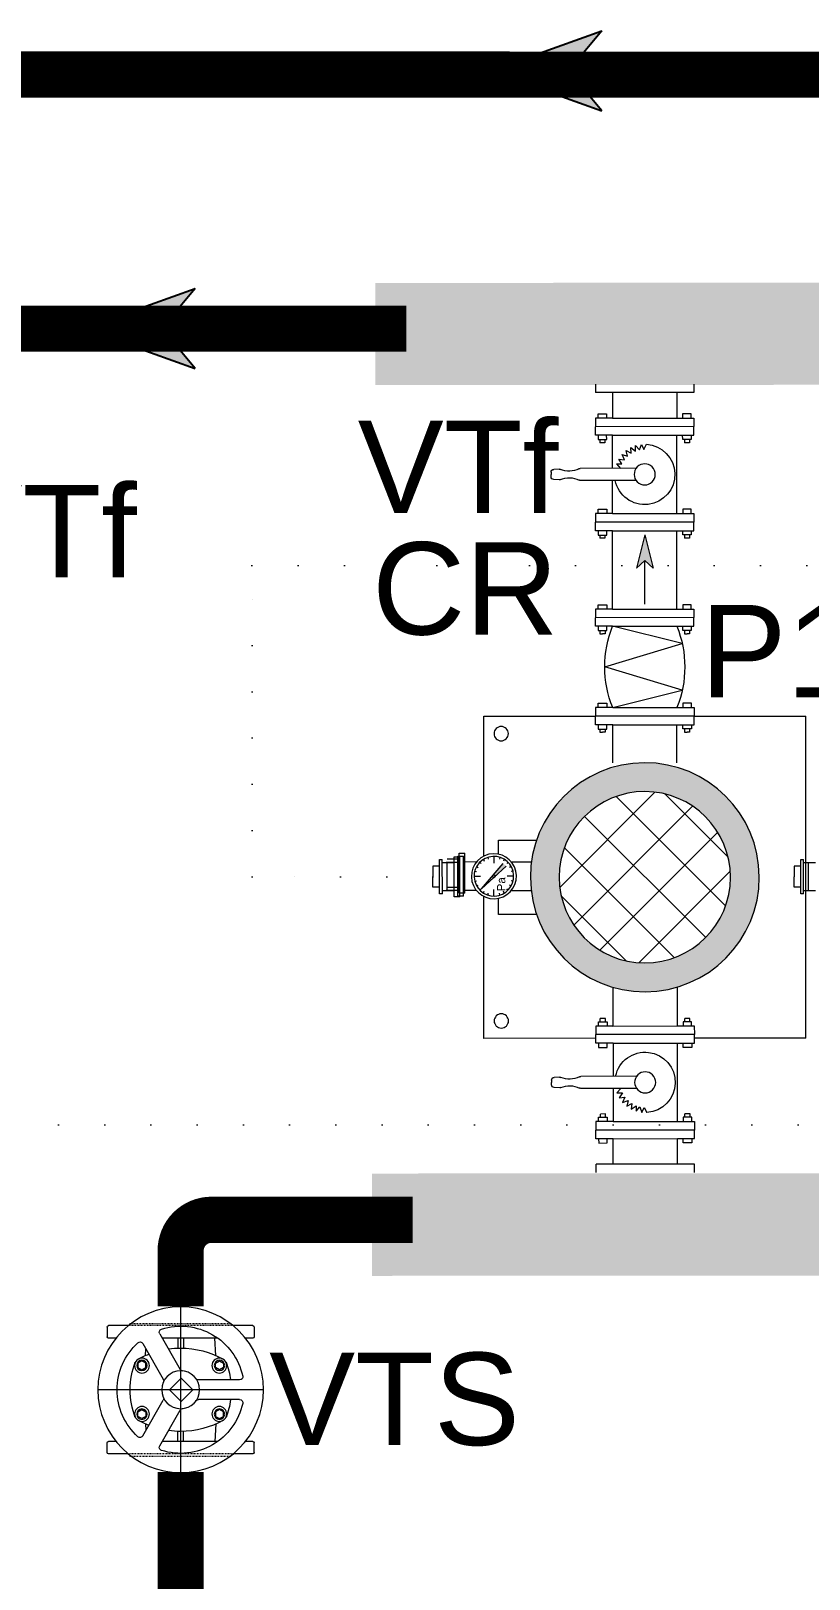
# Model space of a CAD drawing. Extents: x -6531732 to 89637, y -8915 to 32458.
# Drawn here: x 12379 to 13643, y 17277 to 19790 of the extents above; entities that cross this region are included whole.
import ezdxf

# ---------------------------------------------------------------- set-up
doc = ezdxf.new("R2010")
doc.units = 0
doc.linetypes.add('ACAD_ISO07W100', pattern=[3, 0, -3])
doc.linetypes.add('HIDDEN', pattern=[0.2, 0.1, -0.1])
for name, color, linetype, lineweight in [('Axe', 4, 'Continuous', 13), ('SAN-MC-Circuit_Informatii', 83, 'ACAD_ISO07W100', 25), ('SAN-MC-HIDRANT', 1, 'HE_LINE', 25), ('SAN-MC-VALVE', 7, 'Continuous', 5)]:
    doc.layers.add(name, color=color, linetype=linetype, lineweight=lineweight)
doc.layers.add('SAN-MC-TEXT', color=7, linetype='Continuous')
doc.styles.get("Standard").update_dxf_attribs({"font": 'arial.ttf'})
doc.linetypes.add('HE_LINE', pattern='A,300,-250,["HE",Standard,S=0.5,R=0,X=-100.5,Y=-30.5],-100', length=650)

# ---------------------------------------------------------------- blocks, each defined once
blk = doc.blocks.new('vana fata')
for p, q in [((-100.0000267118427, 85.05817558064928), (-100.0000267118427, 72.04937655147523)), ((-97.9982109084873, 87.05950691745102), (-71.2523153401188, 87.0595058490012)), ((71.25232229585527, 87.05950015620101), (97.99815214237981, 87.05949908775415)), ((99.9999679457361, 85.0581677509524), (99.9999679457361, 72.04936872177836)), ((-97.9982109084873, 70.04794832136304), (-88.0314431992764, 70.04794792320877)), ((-50.51233233091716, 70.04794642438878), (25.06035413961331, 70.04794340539786)), ((-47.63430193526347, 46.46693132544647), (-46.53762320304475, 70.04794626560647)), ((-4.050334182568804, 70.0479445683169), (-4.050334182568804, 56.83509695244993)), ((28.53700050005193, 76.06957787551426), (0.5476409932507522, 27.59133921411376)), ((3.73814393482462, 70.04794425718148), (3.73814393482462, 56.83509695244993)), ((88.03144879585136, 70.04794088981771), (97.99815214237981, 70.04794049166617)), ((51.6103672791246, 62.74802484103475), (23.62084511973353, 14.26976857732893)), ((47.63565844161803, 46.46693132544647), (47.23103197526598, 55.16300908611333)), ((-52.8136369765316, 39.16340422914686), (-58.0629289882736, 36.09992841817393)), ((-58.0629289882736, 36.09992841817393), (-58.03424856824495, 30.02268306472411)), ((-58.03424856824495, 30.02268306472411), (-52.75646992309612, 27.00891352224676)), ((-47.53585833138186, 36.14973157998065), (-52.8136369765316, 39.16340422914686)), ((-52.75646992309612, 27.00891352224676), (-47.50737169797412, 30.07190486666514)), ((-47.50737169797412, 30.07190486666514), (-47.53585833138186, 36.14973157998065)), ((47.50853441770687, 30.07190486666514), (47.53702105111279, 36.14973157998065)), ((52.75666370971794, 27.00891352224676), (47.50853441770687, 30.07190486666514)), ((47.53702105111279, 36.14973157998065), (52.81383076315342, 39.16340422914686)), ((58.03444235486768, 30.02268306472411), (52.75666370971794, 27.00891352224676)), ((52.81383076315342, 39.16340422914686), (58.0629289882736, 36.09992841817393)), ((58.0629289882736, 36.09992841817393), (58.03444235486768, 30.02268306472411)), ((-80.14672320487875, 13.32098927691925), (-24.16809853974064, 13.32098927691936)), ((-0.5557800313663392, 15.92703176709642), (-16.48349005163891, 0)), ((-16.48349005163891, 0), (-0.5557800313663392, -15.92703176709642)), ((15.37057348255348, 0), (-0.5557800313663392, 15.92703176709642)), ((-0.5557800313663392, -15.92703176709642), (15.37057348255348, 0)), ((-80.14661668894576, -13.32147374347414), (-24.16809853974064, -13.32147374347414)), ((51.61019007632808, -62.74819209597575), (23.62084511973353, -14.2703499371944)), ((-58.0629289882736, -36.10041288472871), (-58.03424856824495, -30.02316753127866)), ((-52.8136369765316, -39.16398558901255), (-58.0629289882736, -36.10041288472871)), ((-58.03424856824495, -30.02316753127866), (-52.75646992309612, -27.00881662893607)), ((-47.53585833138186, -36.14963468666997), (-52.8136369765316, -39.16398558901255)), ((-52.75646992309612, -27.00881662893607), (-47.50737169797412, -30.07238933321992)), ((-47.50737169797412, -30.07238933321992), (-47.53585833138186, -36.14963468666997)), ((28.53674629963518, -76.0696838231782), (0.5476409932507522, -27.59124232080308)), ((52.75666370971794, -27.00881662893607), (47.50853441770687, -30.07238933321992)), ((47.50853441770687, -30.07238933321992), (47.53702105111279, -36.14963468666997)), ((47.53702105111279, -36.14963468666997), (52.81383076315342, -39.16398558901255)), ((58.03444235486768, -30.02316753127872), (52.75666370971794, -27.00881662893607)), ((52.81383076315342, -39.16398558901255), (58.0629289882736, -36.10041288472877)), ((58.0629289882736, -36.10041288472877), (58.03444235486768, -30.02316753127872)), ((-47.63430193526347, -46.46751268531193), (-46.53763518733501, -70.04815459528766)), ((-4.050334182568804, -70.0481561498674), (-4.050334182568804, -56.83558141900448)), ((3.73814393482462, -70.0481564348421), (3.73814393482462, -56.83558141900448)), ((47.63565844161803, -46.46751268531193), (47.23103197526598, -55.16349355266811)), ((-99.99996794568483, -85.05847686498214), (-99.99996794568483, -72.04948404918582)), ((-97.99815214232945, -70.04815271238454), (-88.03127995486636, -70.04815307706508)), ((-50.51204385045867, -70.04815444986684), (25.06020833516266, -70.04815721500108)), ((88.03127482884327, -70.04815951906716), (97.99815214237981, -70.04815988374804)), ((99.9999679457361, -85.05848403634576), (99.9999679457361, -72.04949122054944)), ((-98.0342462870833, -87.0595175218507), (-71.25229988055946, -87.05951850160227)), ((71.25229351084226, -87.05952371478264), (97.99815214237981, -87.05952469321431))]:
    blk.add_line(p, q)
at = {"linetype": 'HIDDEN', "ltscale": 10}
for p, q in [((-71.25231534011868, 87.0595058490012), (71.25232229585527, 87.05950015620101)), ((68.99995995960569, 90.00003069763045), (-69.00004004038067, 89.99996930236966)), ((-71.25229988055946, -87.05951850160227), (71.25229351084226, -87.05952371478264)), ((68.99995995960569, -90.0000306976304), (-69.00004004038067, -89.99996930236966))]:
    blk.add_line(p, q, dxfattribs=at)
for centre, radius in [((0, 0), 112.5), ((-52.56171436817112, 32.85535900911441), 10.12348730759132), ((52.56171436817021, 32.85535900911441), 10.12348730759132), ((-52.72255726427738, 33.11474240241478), 7.075779369010699), ((0, 0), 25.71115782302305), ((52.72275105090102, 33.11474240241478), 7.075779369010699), ((-52.56171436817112, -32.85584347566896), 10.12348730759132), ((-52.72255726427738, -33.11522686896933), 7.075779369010699), ((52.56171436817021, -32.85584347566896), 10.12348730759132), ((52.72275105090102, -33.11522686896933), 7.075779369010699)]:
    blk.add_circle(centre, radius)
for centre, radius, start, end in [((-97.99821090848741, 85.05817558064928), 2.001366157834851, 90, 180), ((0, 0), 86.36093165189374, 72.39974303467953, 167.6002800417614), ((-72.01123035242881, 90.07151594698075), 3.012040175317504, 270.0000509810058, 358.6388938633361), ((72.01114874264738, 90.07164166474399), 3.012040175317504, 181.3623300409889, 270), ((97.99815214237981, 85.0581677509524), 2.001366157834851, 0, 90), ((-97.99821090848741, 72.04937655147523), 2.001366157834851, 180, 270), ((24.81310574509541, 78.21960295769509), 4.3, 329.9996140867545, 72.39974303467953), ((55.33425696189329, 60.59799097372718), 4.3, 47.59964560475846, 149.9994789188559), ((0, 0), 86.36093165189374, 312.4001849027973, 47.59964560475846), ((97.99815214237981, 72.04936872177836), 2.001366157834851, 270, 0), ((0.9075027499629869, -64.85650658926556), 121.5354720828514, 90.42789999999961, 119.0538999999982), ((-0.9075027499629869, -64.85650658926556), 121.5354720828514, 81.7133000000034, 89.57210000000038), ((-0.9075027499629869, -64.85650658926556), 121.5354720828514, 60.9461000000018, 68.67009999999674), ((36.6754746849665, -0.1042572025369282), 105.3317978014491, 159.0045999999998, 172.6773489480302), ((-3.266661083946929, 29.79333659780514), 4.347498018844046, 265.6674600000003, 329.9999999999994), ((-36.67528089834468, -0.1042572025369282), 105.3317978014491, 0.0566999999987992, 20.99540000000022), ((-80.14672320487875, 17.62098927691932), 4.3, 167.6002800417614, 270), ((-24.16809853974064, 17.72566229747849), 4.347498018844046, 270.000010000001, 334.3326000000021), ((27.4351471969303, 12.06718983377209), 4.347498018844046, 149.9999999999995, 214.3326000000006), ((-80.14661668894576, -17.6214737434741), 4.3, 90, 192.4000662968824), ((0, 0), 86.36093165189374, 192.4000662968824, 287.6000617170032), ((36.6754746849665, 0.1037727359821474), 105.3317978014491, 187.322798000001, 200.9954000000002), ((-24.16809853974064, -17.72614676403305), 4.347498018844046, 25.66739999999795, 90), ((27.4351471969303, -12.06767430032664), 4.347498018844046, 145.6673999999994, 210.0000000000005), ((-36.67528089834468, 0.1037727359821474), 105.3317978014491, 339.0045999999998, 359.9433000000012), ((0.9075027499629869, 64.85602212271101), 121.5354720828514, 240.9461100000007, 269.5721299999997), ((-3.266661083946929, -29.79391795767083), 4.347498018844046, 30.00000000000054, 94.33260000000257), ((-0.9075027499629869, 64.85602212271101), 121.5354720828514, 291.3299000000032, 299.0538999999982), ((-0.9075027499629869, 64.85602212271101), 121.5354720828514, 270.4278600000006, 278.2867400000013), ((55.33407770060103, -60.59815466332788), 4.3, 210.0005759374978, 312.4001849027903), ((-97.99815214232945, -72.04948404918593), 2.001366157834851, 90, 180), ((24.81283919397652, -78.21968751350659), 4.3, 287.6000617170032, 30.00005677912266), ((97.99815214237981, -72.04949122054944), 2.001366157834851, 0, 90), ((-97.99815214232945, -85.05847686498225), 2.001366157834851, 180, 270), ((-72.01123035242881, -90.07151594698075), 3.012040175317504, 1.361106136663919, 89.99994901899426), ((72.01114874264738, -90.07164166474405), 3.012040175317504, 90, 178.6376699590111), ((97.99815214237981, -85.05848403634576), 2.001366157834851, 270, 0)]:
    blk.add_arc(centre, radius, start, end)
at = {"layer": 'Axe'}
for p, q in [((0, -112.5), (0, 112.5)), ((-112.5, 0), (112.5, 0))]:
    blk.add_line(p, q, dxfattribs=at)
blk = doc.blocks.new('A$Cb37f46ee')
h = blk.add_hatch(color=1)
h.dxf.hatch_style = 1
h.set_gradient(color1=(255, 0, 0), one_color=1, tint=1)
edge = h.paths.add_edge_path()
edge.add_ellipse((1338.641188383743, 1565.698632467396), major_axis=(-0.2704032452184489, 198.984274286401), ratio=1, start_angle=233.2839762483547, end_angle=283.69767807750117, ccw=False)
edge.add_line((1498.310329760134, 1446.952770132852), (2327.353552301753, 1447.508180462948))
edge.add_line((2327.353552301123, 1447.508180462941), (2327.342634333938, 1613.623638390854))
edge.add_line((2327.342634333938, 1613.623638390854), (1531.902063446243, 1613.080577241781))
edge = h.paths.add_edge_path()
edge.add_ellipse((1338.641188383743, 1565.698632467396), major_axis=(-0.2704032452184489, 198.984274286401), ratio=1, start_angle=76.13726527203607, end_angle=126.5315216936593, ccw=False)
edge.add_line((1145.388036686636, 1613.112068149054), (4.982800398021936, 1611.955840448962))
edge.add_line((4.982800398021936, 1611.955840448962), (4.982800398021936, 1446.163518920308))
edge.add_line((4.982800398021936, 1446.163518920308), (1178.912416960931, 1447.032992479157))
h = blk.add_hatch(color=114)
h.dxf.hatch_style = 1
h.set_gradient(color1=(0, 153, 76), one_color=1, tint=1)
edge = h.paths.add_edge_path()
edge.add_ellipse((443.0535869250889, 647.1581813964694), major_axis=(-0.4396791596564452, 185.9325136469089), ratio=0.9999999998981844, start_angle=-136.0537070297342, end_angle=70.90342256563983)
edge.add_ellipse((443.0535869250889, 647.1581813964694), major_axis=(-0.4396791596564452, 185.9325136469089), ratio=0.9999999998981844, start_angle=70.90342256563983, end_angle=82.19856892946933)
edge.add_ellipse((443.0535869250889, 647.1581813964694), major_axis=(-0.4396791596564452, 185.9325136469089), ratio=0.9999999998981844, start_angle=82.19856892946933, end_angle=96.50250110126376)
edge.add_ellipse((443.0535869250889, 647.1581813964694), major_axis=(-0.4396791596564452, 185.9325136469089), ratio=0.9999999998981844, start_angle=96.50250110126376, end_angle=108.8729554204172)
edge.add_ellipse((443.0535869250889, 647.1581813964694), major_axis=(-0.4396791596564452, 185.9325136469089), ratio=0.9999999998981844, start_angle=108.8729554204172, end_angle=135.7516838189794)
edge.add_line((313.6305188673432, 513.6637530816952), (403.9657497633161, 513.6392785938242))
edge.add_ellipse((443.0535869250889, 647.1581813964694), major_axis=(0.1927572458284524, 139.1226770644844), ratio=0.9999999998990747, start_angle=-163.63419925170115, end_angle=163.7619217869051, ccw=False)
edge.add_line((482.0690698210965, 513.6181180553285), (572.4043007465079, 513.5936435674575))
edge = h.paths.add_edge_path()
edge.add_ellipse((443.0535869250889, 647.1581813964694), major_axis=(-0.4396791596564452, 185.9325136469089), ratio=0.9999999998981844, start_angle=196.2692578381294, end_angle=223.9462929702658)
edge.add_line((572.4043007434229, 513.5936435808508), (482.0690698180115, 513.6181180687217))
edge.add_ellipse((443.0535869250889, 647.1581813964694), major_axis=(0.1927572458284524, 139.1226770644844), ratio=0.9999999998990747, start_angle=163.7619217869051, end_angle=196.3658007482988, ccw=False)
edge.add_line((403.9657497412409, 513.6392785824755), (313.6305188747065, 513.6637530703465))
edge.add_ellipse((443.0535869250889, 647.1581813964694), major_axis=(-0.4396791596564452, 185.9325136469089), ratio=0.9999999998981844, start_angle=135.7516838189794, end_angle=163.6847451422421)
edge.add_ellipse((443.0535869250889, 647.1581813964694), major_axis=(-0.4396791596564452, 185.9325136469089), ratio=0.9999999998981844, start_angle=163.6847451422421, end_angle=196.2692578381294)
h = blk.add_hatch(color=1)
h.dxf.hatch_style = 1
h.set_gradient(color1=(255, 0, 0), one_color=1, tint=1)
edge = h.paths.add_edge_path()
edge.add_line((2334.295418563008, 1.761298801640805), (2334.284500646114, 167.8767567047616))
edge.add_line((2334.284500646114, 167.8767567047616), (0, 166.1153845270292))
edge.add_line((3.019522409886122e-10, 166.1153845270492), (0, 1.818989403545856e-11))
edge.add_line((1.178705133497715e-09, 0), (2334.295418563626, 1.7612988016499))
at = {"layer": 'SAN-MC-VALVE'}
for color, points in [(256, [(429.3822743442724, 1149.063540809886), (442.8674161403324, 1161.168117120757), (456.3625577601488, 1149.074690432364), (442.85017766495, 1202.882584925032)]), (1, [(177.9591601422871, 628.2963836575691), (217.982502923056, 664.8880881560435), (213.0019297848339, 669.5306616250127)])]:
    blk.add_hatch(color=color, dxfattribs=at).paths.add_polyline_path(points)
h = blk.add_hatch(dxfattribs=at)
h.set_pattern_fill('ANSI37', color=256, scale=26.61722575741109, angle=0.003765769398023323, style=0)
h.set_pattern_definition([(135.0236774644143, (41008.74544316035, -23045.63265011721), (-41.72590263864461, -41.76040334104802), []), (225.0236774702417, (41008.74544316035, -23045.63265011721), (41.7604033368072, -41.72590264289484), [])])
edge = h.paths.add_edge_path()
edge.add_ellipse((443.0535869250889, 647.1581813964694), major_axis=(0.7712363158023531, 139.1206728832573), ratio=0.9999999998976767, start_angle=-89.63878632996438, end_angle=90.36121367003562, ccw=False)
edge.add_ellipse((443.0535869250889, 647.1581813964694), major_axis=(0.4716869232342235, 139.1220109845713), ratio=0.9999999998990718, start_angle=90.23784719671971, end_angle=270.23784719671966, ccw=False)
for p, q in [((362.7494891739334, 1447.485797480043), (362.7550003637443, 1434.149566134467)), ((522.7156516524847, 1434.215669771231), (362.7550003637443, 1434.149566134467)), ((390.5935110558639, 1434.161070341968), (390.6106737001683, 1392.630067182152)), ((494.9156749394606, 1434.204181503199), (494.9328376107733, 1392.673178269015)), ((522.7101404123823, 1447.551901215917), (522.7156516524847, 1434.215669771231)), ((390.6106737001683, 1392.630067182152), (362.7914300362463, 1392.618570907227)), ((362.7914300362463, 1392.618570907227), (362.7971781861852, 1378.708949013013)), ((367.1244016743149, 1399.575173619374), (381.0340235444601, 1399.580921769244)), ((367.1272757376428, 1392.620362647493), (367.1244016743149, 1399.575173619374)), ((381.0340235444601, 1399.580921769244), (381.036897631071, 1392.626110797337)), ((390.6106737001683, 1392.630067182152), (494.9328376107733, 1392.673178269015)), ((494.9328376107733, 1392.673178269015), (522.752081323124, 1392.684674543965)), ((518.4133615099709, 1399.637693701192), (504.5037396659027, 1399.631945551348)), ((504.5037396659027, 1399.631945551348), (504.5066137031536, 1392.67713465383)), ((518.4162355732988, 1392.682882803678), (518.4133615099709, 1399.637693701192)), ((522.752081323124, 1392.684674543965), (522.7578294982086, 1378.775052748908)), ((522.7578294982086, 1378.775052748908), (362.7971781861852, 1378.708949013013)), ((522.7578294982086, 1378.775052748908), (362.7971781861852, 1378.708949013013)), ((362.8029263109784, 1364.79932714361), (362.7971781861852, 1378.708949013013)), ((390.622170000046, 1364.810823517717), (362.8029263109784, 1364.79932714361)), ((367.1387720365892, 1364.801118958243), (367.1416460999171, 1357.84630808554)), ((367.1416460999171, 1357.84630808554), (381.051267969131, 1357.852056210599)), ((369.9260695443372, 1357.847458677337), (369.9282815611805, 1352.494800487242)), ((378.2668445237796, 1357.850905494881), (378.2690565164085, 1352.498247280022)), ((381.051267969131, 1357.852056210599), (381.0483939067344, 1364.806867083349)), ((390.622170000046, 1364.810823517717), (494.944333884574, 1364.853934555005)), ((390.6444058843772, 1311.003479073126), (390.622170000046, 1364.810823517717)), ((494.944333884574, 1364.853934555005), (522.7635776481475, 1364.865430854745)), ((494.9969168842654, 1237.611301881665), (494.944333884574, 1364.853934555005)), ((504.5209841399337, 1357.903079992724), (504.5181100523914, 1364.857890989399)), ((518.4306059104274, 1357.908828142594), (504.5209841399337, 1357.903079992724)), ((507.3054075349937, 1357.904230708442), (507.3076195024769, 1352.551572419241)), ((515.6461825647275, 1357.907677501222), (515.648394507065, 1352.555019311148)), ((518.4277318722452, 1364.863639139268), (518.4306059104274, 1357.908828142594)), ((522.7635776481475, 1364.865430854745), (522.7578294982086, 1378.775052748908)), ((378.2690565164085, 1352.498247280022), (369.9282815611805, 1352.494800487242)), ((409.8529339588131, 1325.088134846534), (406.2069387749652, 1333.760083734407)), ((406.2069387749652, 1333.760083734407), (414.9308172684978, 1330.85949107329)), ((414.9308172684978, 1330.85949107329), (412.8046587814461, 1339.926645300624)), ((412.8046587814461, 1339.926645300624), (421.1071225364576, 1335.638633107752)), ((421.1071225364576, 1335.638633107752), (420.2107981906156, 1344.667778539646)), ((420.2107981906156, 1344.667778539646), (427.9911780494149, 1339.114475806695)), ((427.9911780494149, 1339.114475806695), (428.0869390169973, 1347.92759463565)), ((428.0869390169973, 1347.92759463565), (434.1953618234838, 1340.986036651808)), ((434.1953618234838, 1340.986036651808), (437.5297256081249, 1349.907191551145)), ((437.5297256081249, 1349.907191551145), (441.2745135553996, 1341.879187381823)), ((441.2745135553996, 1341.879187381823), (445.7049080558936, 1350.106934807474)), ((515.648394507065, 1352.555019311148), (507.3076195024769, 1352.551572419241)), ((303.9367349452223, 1309.72270032551), (295.1440083521302, 1309.442549034284)), ((428.8950266183238, 1311.165094198743), (338.091902974702, 1310.781436324)), ((396.8896006761934, 1318.256539923346), (405.8558148720185, 1318.260245193331)), ((396.8896006761934, 1318.256539923346), (403.3214517987217, 1311.057041717893)), ((405.8558148720185, 1318.260245193331), (400.6647847478162, 1326.171206004045)), ((400.6647847478162, 1326.171206004045), (409.8529339588131, 1325.088134846534)), ((290.6551209526951, 1304.806443594251), (290.6566303676809, 1301.153923143564)), ((290.6581445175107, 1297.489927439165), (290.6566350773792, 1301.142447914663)), ((303.9179628348793, 1292.585451959763), (295.1508621002431, 1292.857533664734)), ((428.9032583755325, 1291.245534281195), (338.1236474092002, 1291.554062292005)), ((390.6747529997374, 1237.568190720482), (390.6525170911918, 1291.375535065919)), ((390.6747529997374, 1237.568190720482), (362.8555093348841, 1237.556694445531)), ((362.8555093348841, 1237.556694445531), (362.861257484823, 1223.647072551317)), ((367.1884809487383, 1244.513297157682), (381.0981028430979, 1244.519045307552)), ((367.1913550362806, 1237.558486185775), (367.1884809487383, 1244.513297157682)), ((381.0981028430979, 1244.519045307552), (381.1009769054945, 1237.564234410034)), ((390.6747529997374, 1237.568190720482), (494.9969168842654, 1237.611301881665)), ((494.9969168842654, 1237.611301881665), (522.816160573333, 1237.62279818143)), ((518.4774407843943, 1244.575817338657), (504.5678189645405, 1244.570069188787)), ((504.5678189645405, 1244.570069188787), (504.5706930278684, 1237.615258192138)), ((518.4803148719366, 1237.621006341982), (518.4774407843943, 1244.575817338657)), ((522.816160573333, 1237.62279818143), (522.8219087242032, 1223.713176262452)), ((522.8219087242032, 1223.713176262452), (362.861257484823, 1223.647072551317)), ((522.8219087242032, 1223.713176262452), (362.861257484823, 1223.647072551317)), ((362.8670056114788, 1209.737450781075), (362.861257484823, 1223.647072551317)), ((390.6862492744694, 1209.74894705605), (362.8670056114788, 1209.737450781075)), ((367.2028513110126, 1209.739242496551), (367.2057253985549, 1202.784431599033)), ((381.1153472677688, 1202.790179748903), (381.1124732053722, 1209.744990646446)), ((390.6862492744694, 1209.74894705605), (495.0084131589974, 1209.792058118077)), ((390.7388322993065, 1082.506314283553), (390.6862492744694, 1209.74894705605)), ((495.0084131589974, 1209.792058118077), (522.8276568974252, 1209.803554417838)), ((495.0609961829032, 1082.549425444788), (495.0084131589974, 1209.792058118077)), ((504.5850634143571, 1202.841203630189), (504.5821893519606, 1209.796014527707)), ((518.4918111466686, 1209.801762677551), (518.4946852342109, 1202.846951780059)), ((522.8276568974252, 1209.803554417838), (522.8219087242032, 1223.713176262452)), ((367.2057253985549, 1202.784431599033), (381.1153472677688, 1202.790179748903)), ((369.9901488187606, 1202.785582240409), (369.9923608607496, 1197.432924025572)), ((378.3331358150463, 1197.436370818305), (369.9923608607496, 1197.432924025572)), ((378.3309238233487, 1202.789029132342), (378.3331358150463, 1197.436370818305)), ((442.8501776640187, 1202.882584875453), (429.3822743684868, 1149.063540760308)), ((442.8501776640187, 1202.882584875453), (456.3625578085775, 1149.074690382786)), ((518.4946852342109, 1202.846951780059), (504.5850634143571, 1202.841203630189)), ((507.3694868606399, 1202.842354271561), (507.3716988029773, 1197.48969605668)), ((515.7124738066341, 1197.493142849456), (507.3716988029773, 1197.48969605668)), ((515.7102617897908, 1202.845801039526), (515.7124738066341, 1197.493142849456)), ((429.3822743684868, 1149.063540760308), (442.8674161645467, 1161.168117071178)), ((442.8965307843755, 1090.715296068891), (442.8674161645467, 1161.168117071178)), ((456.3625578085775, 1149.074690382786), (442.8674161645467, 1161.168117071178)), ((390.7388322993065, 1082.506314283553), (362.9195886093075, 1082.494817983839)), ((362.9195886093075, 1082.494817983839), (362.9253367592464, 1068.585196188807)), ((367.2525602483074, 1089.45142069599), (381.1621821175213, 1089.457168845835)), ((367.255434310704, 1082.496609823236), (367.2525602483074, 1089.45142069599)), ((381.1621821175213, 1089.457168845835), (381.1650562050636, 1082.502357948342)), ((390.7388322993065, 1082.506314283553), (495.0609961829032, 1082.549425444788)), ((495.0609961829032, 1082.549425444788), (522.8802398719708, 1082.560921719738)), ((518.5415200839634, 1089.513940876986), (504.6318982156808, 1089.508192727117)), ((504.6318982156808, 1089.508192727117), (504.6347723516519, 1082.553381755235)), ((518.54439414636, 1082.559129880316), (518.5415200839634, 1089.513940876986)), ((522.8802398719708, 1082.560921719738), (522.8859880470554, 1068.651299825546)), ((522.8859880470554, 1068.651299825546), (362.9253367592464, 1068.585196188807)), ((522.8859880470554, 1068.651299825546), (362.9253367592464, 1068.585196188807)), ((362.9310849091853, 1054.675574319404), (362.9253367592464, 1068.585196188807)), ((522.89173622214, 1054.741678055303), (522.8859880470554, 1068.651299825546)), ((390.7503285740386, 1054.687070594355), (362.9310849091853, 1054.675574319404)), ((367.2669306105818, 1054.677366059648), (367.2698046729784, 1047.722555137367)), ((367.2698046729784, 1047.722555137367), (381.1794265673379, 1047.728303287236)), ((370.0542281192611, 1047.723705778739), (370.0564401100273, 1042.37104756388)), ((370.0564401100273, 1042.37104756388), (374.2268275885726, 1042.372771009836)), ((378.3972151388298, 1042.374494455766), (374.2268275885726, 1042.372771009836)), ((378.3950030977721, 1047.72715267065), (378.3972151388298, 1042.374494455766)), ((381.1794265673379, 1047.728303287236), (381.1765524797956, 1054.683114283907)), ((390.7503285740386, 1054.687070594355), (495.0724924576352, 1054.730181755538)), ((503.8123335751588, 1026.621348129614), (390.7503285740386, 1054.687070594355)), ((495.0724924576352, 1054.730181755538), (522.89173622214, 1054.741678055303)), ((504.6491427139263, 1047.779327168493), (504.646268626384, 1054.734138065985)), ((518.5587645086343, 1047.785075318341), (504.6491427139263, 1047.779327168493)), ((507.4335660838406, 1047.78047778508), (507.4357781006838, 1042.427819594985)), ((507.4357781006838, 1042.427819594985), (511.6061656043748, 1042.429542941809)), ((515.7765530810575, 1042.43126636295), (511.6061656043748, 1042.429542941809)), ((515.7743411135743, 1047.783924602623), (515.7765530810575, 1042.43126636295)), ((518.555890421092, 1054.739886191092), (518.5587645086343, 1047.785075318341)), ((377.9122478241916, 988.6394142161153), (503.8123335751588, 1026.621348129614)), ((503.8436826213147, 950.7615497253973), (377.9122478241916, 988.6394142161153)), ((390.8049125854741, 922.6023911255725), (503.8436826213147, 950.7615497253973)), ((181.4772291739355, 908.5184357221115), (362.9914169951226, 908.6812729316407)), ((390.8049125854741, 922.6023911255725), (362.9856688451837, 922.5908948506221)), ((362.9856688451837, 922.5908948506221), (362.9914169951226, 908.6812729316407)), ((522.9520682829316, 908.747376692354), (362.9914169951226, 908.6812729316407)), ((522.9520682829316, 908.747376692354), (362.9914169951226, 908.6812729316407)), ((362.9971651702072, 894.771651087056), (362.9914169951226, 908.6812729316407)), ((367.3186405083979, 929.5474975627694), (381.2282623282517, 929.5532457126646)), ((367.321514621086, 922.5926865660986), (367.3186405083979, 929.5474975627694)), ((381.2282623282517, 929.5532457126646), (381.231136415794, 922.5984347159683)), ((390.8049125854741, 922.6023911255725), (495.1270764681394, 922.6455021876463)), ((495.1270764681394, 922.6455021876463), (522.9463201572071, 922.6569985617534)), ((518.6076003691996, 929.610017644638), (504.6979784999858, 929.6042694947682)), ((504.6979784999858, 929.6042694947682), (504.7008525623824, 922.6494585972505)), ((518.6104744567419, 922.6552067223311), (518.6076003691996, 929.610017644638)), ((522.9463201572071, 922.6569985617534), (522.9520682829316, 908.747376692354)), ((522.9578164338018, 894.8377547981618), (522.9520682829316, 908.747376692354)), ((522.9521074990625, 908.6525220931035), (704.4138412752072, 908.7345391716917)), ((704.6299447246711, 385.7979270956421), (704.4138412752072, 908.7345391716917)), ((390.8164088844205, 894.783147461163), (362.9971651702072, 894.771651087056)), ((367.333010895818, 894.7734429016891), (367.3358849833603, 887.8186320041714)), ((367.3358849833603, 887.8186320041714), (381.245506753854, 887.8243801540411)), ((370.1203084277804, 887.8197826207324), (370.1225203701179, 882.4671244306628)), ((370.1225203701179, 882.4671244306628), (374.2929078970919, 882.4688477774616)), ((378.4632953504915, 882.470571198628), (374.2929078970919, 882.4688477774616)), ((378.4610834081541, 887.823229438276), (378.4632953504915, 882.470571198628)), ((381.245506753854, 887.8243801540411), (381.2426327156718, 894.7791910267697)), ((390.8164088844205, 894.783147461163), (495.1385727680172, 894.8262584984004)), ((390.841918432794, 833.053972007503), (390.8164088844205, 894.783147461163)), ((495.1385727680172, 894.8262584984004), (522.9578164338018, 894.8377547981618)), ((495.1640822921763, 833.0970831687118), (495.1385727680172, 894.8262584984004)), ((504.7152229246567, 887.8754039361193), (504.7123488622601, 894.8302149327938)), ((518.6248448190163, 887.881152085989), (504.7152229246567, 887.8754039361193)), ((507.4996463690768, 887.876554651888), (507.5018583617057, 882.523896362658)), ((507.5018583617057, 882.523896362658), (511.6722458393197, 882.5256197838244)), ((515.8426333160023, 882.5273432545473), (511.6722458393197, 882.5256197838244)), ((515.8404213503818, 887.8800014446388), (515.8426333160023, 882.5273432545473)), ((518.621970731474, 894.835963082689), (518.6248448190163, 887.881152085989)), ((205.2807344921748, 707.5470575910258), (267.209380371205, 707.5726495141062)), ((205.2902288881014, 684.5720753416863), (205.2807344921748, 707.5470575910258)), ((133.2955396600883, 680.4461845199221), (142.5921905326541, 680.4500264033377)), ((133.3223550549592, 615.5570605454595), (133.2955396600883, 680.4461845199221)), ((139.2534328426118, 681.2083673880843), (148.5500836900319, 681.2122092466889)), ((139.2802482374827, 616.3192434135999), (139.2534328426118, 681.2083673880843)), ((141.1750742641161, 686.2149023801176), (150.4717251618276, 686.2187442634895)), ((141.2018896589871, 621.3257783808185), (141.1750742641161, 686.2149023801176)), ((142.6190059033106, 615.5609023049074), (142.5921905326541, 680.4500264033377)), ((148.5768990849028, 616.3230851730441), (148.5500836900319, 681.2122092466889)), ((150.4985405073385, 621.329620165081), (150.4717251618276, 686.2187442634895)), ((188.2619896453689, 679.5517380076344), (188.7213994447957, 676.2722346080445)), ((197.7717913470115, 680.8825002080193), (197.7761969619314, 670.2214483076968)), ((207.2826895757462, 679.559598323267), (206.8259905527229, 676.2797163922405)), ((109.4289481981541, 664.9320316154444), (98.82168174878461, 664.9276481122906)), ((98.82168174878461, 664.9276481122906), (98.82868232455803, 647.9873735756446)), ((109.4244619930978, 675.7879936420322), (114.0727874307777, 675.7899145589399)), ((109.4474355547572, 620.1955203915713), (109.4244619930978, 675.7879936420322)), ((114.0957610417972, 620.1974413332682), (114.0727874307777, 675.7899145589399)), ((114.0747083711321, 671.1415890481694), (133.2993814439396, 671.1495336719781)), ((120.0326015294413, 671.9037719163316), (139.2572746264632, 671.9117165400894)), ((121.9542430003057, 676.9103069083685), (141.1789160731132, 676.9182515321263)), ((122.0329330840032, 624.8490476233383), (122.0138013807009, 671.144869901862)), ((169.4735004060785, 671.9242033676128), (148.5539255483891, 671.9155584235086)), ((166.6210647026892, 656.9060435536667), (169.5584078586544, 656.5048969563104)), ((169.5916093538399, 664.3516230641653), (172.2022159962798, 663.1280565299385)), ((175.005072558939, 671.5513248882708), (176.9242047906737, 669.276247670452)), ((180.8380255938391, 676.1722041676949), (182.2185488116811, 673.1165672108327)), ((214.7094443484093, 676.186201476954), (213.3314470766927, 673.1294246124271)), ((220.5462145262281, 671.5701447921747), (218.6289632755215, 669.2934820804257)), ((225.9656264257501, 664.3749196290992), (223.3560319027747, 663.1491958622755)), ((228.9423238371382, 656.9317977965366), (226.0053132536705, 656.5282236153616)), ((226.0774766650866, 671.9475949496627), (258.7822987117688, 671.9611102820309)), ((696.4271900660242, 664.9320316154444), (685.8199236166547, 664.9276481122906)), ((685.8199236166547, 664.9276481122906), (685.8269241924281, 647.9873735756446)), ((696.4227038609679, 675.7879936420322), (701.0710292977164, 675.7899145589399)), ((696.4456774226273, 620.1955203915713), (696.4227038609679, 675.7879936420322)), ((701.094002908736, 620.1974413332682), (701.0710292977164, 675.7899145589399)), ((701.0729502390022, 671.1415890481694), (720.2976233118097, 671.1495336719781)), ((709.0311749528046, 624.8490476233383), (709.012043248571, 671.144869901862)), ((98.83568287611706, 631.0470990389731), (98.82868232455803, 647.9873735756446)), ((109.4429493254866, 631.0514824181591), (98.83568287611706, 631.0470990389731)), ((141.1980478257756, 630.6224292536026), (121.9733747529681, 630.6144846050302)), ((165.581073497131, 648.814348234806), (176.3075735817547, 648.8187809197807)), ((166.6277521659504, 640.723515209098), (169.5647626991267, 641.1270893159526)), ((169.6044495270471, 633.28039340135), (172.2140440500225, 634.5061171681446)), ((175.0238614265691, 626.0851682382709), (176.941112678207, 628.3618308508885)), ((220.5650033444981, 626.1039881173601), (218.6458711872692, 628.3790653352044)), ((229.9890024063061, 648.8409647956396), (219.2625023961882, 648.8365320115081)), ((225.9784665989573, 633.3036899662839), (223.367859932303, 634.5272565005325)), ((228.949011250108, 640.7492694768043), (226.0116680960055, 641.1504159750039)), ((685.8339247430558, 631.0470990389731), (685.8269241924281, 647.9873735756446)), ((696.4411911933566, 631.0514824181591), (685.8339247430558, 631.0470990389731)), ((114.0957610417972, 620.1974413332682), (109.4474355547572, 620.1955203915713)), ((133.318513196602, 624.853711393429), (114.0938401237945, 624.8457667448347)), ((139.2764063791255, 625.6158942367765), (120.0517332811723, 625.6079496129969)), ((142.6190059033106, 615.5609023049074), (133.3223550549592, 615.5570605454595)), ((148.5768990849028, 616.3230851730441), (139.2802482374827, 616.3192434135999)), ((150.4985405073385, 621.329620165081), (141.2018896589871, 621.3257783808185)), ((169.4926321084495, 625.6283810890891), (148.5730572759057, 625.6197361201703)), ((180.8606315792422, 621.4691115534915), (182.2386289012502, 624.5258883188617)), ((188.2873863519053, 618.0957146823894), (188.7440854000743, 621.3755966382305)), ((197.7983174516703, 616.6934758307325), (197.7939117370988, 627.3545277310295)), ((205.3307270423393, 586.5728066565935), (205.3198018117691, 613.0101159750593)), ((207.308086309291, 618.103574923658), (206.8486765834386, 621.3830783232697)), ((214.7320504343952, 621.4831088379615), (213.3515271411161, 624.5387457204597)), ((226.0966083926032, 625.6517726463026), (258.3669855191256, 625.6651084055848)), ((701.094002908736, 620.1974413332682), (696.4456774226273, 620.1955203915713)), ((720.3167550644721, 624.853711393429), (701.0920819916646, 624.8457667448347)), ((267.2593729465152, 586.5983986540195), (205.3307270423393, 586.5728066565935)), ((391.2428574447404, 468.6787531473419), (391.33057572291, 405.5488305087165)), ((495.5649661484058, 468.7943733813881), (495.6526844256441, 405.66445074281)), ((391.33057572291, 405.5488305087165), (363.5113466835464, 405.5179984661518)), ((363.5113466835464, 405.5179984661518), (363.5267627310823, 391.6083839591265)), ((367.8394821180846, 412.4776111849169), (381.7490966251935, 412.4930271566591)), ((367.847190153494, 405.5228038818641), (367.8394821180846, 412.4776111849169)), ((378.9587422848563, 417.8425965847237), (370.6179717673804, 417.8333525098606)), ((370.6239040761138, 412.4806971457365), (370.6179717673804, 417.8333525098606)), ((378.9646746690269, 412.489941220625), (378.9587422848563, 417.8425965847237)), ((381.7490966251935, 412.4930271566591), (381.7568046606029, 405.5382199527339)), ((391.33057572291, 405.5488305087165), (495.6526844256441, 405.66445074281)), ((495.6526844256441, 405.66445074281), (523.4719133905019, 405.695282760611)), ((519.128361983865, 412.6452845983986), (505.2187474525417, 412.6298686266855)), ((505.2187474525417, 412.6298686266855), (505.2264554879512, 405.6750613236072)), ((516.3380076435278, 417.994854026445), (507.9972370757605, 417.985609926789)), ((508.0031694096397, 412.6329545626904), (507.9972370757605, 417.985609926789)), ((516.3439400267671, 412.642198637579), (516.3380076435278, 417.994854026445)), ((519.1360699699144, 405.6904773696879), (519.128361983865, 412.6452845983986)), ((523.4719133905019, 405.695282760611), (523.4873294613208, 391.7856682536076)), ((363.5333427811856, 385.6712878287472), (181.6933326233993, 385.5818236460618)), ((523.4873294613208, 391.7856682536076), (363.5267627310823, 391.6083839591265)), ((523.4873294613208, 391.7856682536076), (363.5267627310823, 391.6083839591265)), ((363.542178726464, 377.6987695264943), (363.5267627310823, 391.6083839591265)), ((391.3614077648963, 377.7296015691063), (363.542178726464, 377.6987695264943)), ((367.8780221712659, 377.7035749174393), (367.8857302066754, 370.7487676143355)), ((381.7953446644242, 370.7641836604416), (381.7876367035205, 377.718990889156)), ((391.3614077648963, 377.7296015691063), (495.6835164685617, 377.8452217783888)), ((391.3614077648963, 377.7296015691063), (391.4210423814948, 323.9222856569068)), ((495.6835164685617, 377.8452217783888), (523.5027454324882, 377.8760538209754)), ((495.6835164685617, 377.8452217783888), (495.8245394338737, 250.602656333449)), ((505.2649955653469, 370.9010251304717), (505.2572875066544, 377.8558323343932)), ((519.1669020370464, 377.8712483308736), (519.1746100482414, 370.9164411021629)), ((523.5027454324882, 377.8760538209754), (523.4873294613208, 391.7856682536076)), ((704.6299447246711, 385.7979270956421), (523.4940606771852, 385.7121842959605)), ((367.8857302066754, 370.7487676143355), (381.7953446644242, 370.7641836604416)), ((519.1746100482414, 370.9164411021629), (505.2649955653469, 370.9010251304717)), ((291.4360888206284, 317.6557540864924), (291.4401369008119, 314.0032355941548)), ((291.4360888206284, 317.6557540864924), (291.4401369008119, 314.0032355941548)), ((291.4441977224196, 310.3392417489704), (291.4401496170904, 313.9917602660717)), ((291.4441977224196, 310.3392417489704), (291.4401496170904, 313.9917602660717)), ((304.6884294186602, 322.580399267812), (295.9217528772424, 322.2949783826443)), ((304.7332766928594, 305.4431993401813), (295.9401340118493, 305.7099717389028)), ((429.6936183857615, 304.1909372968912), (338.8900161112542, 304.4364333284466)), ((429.6715415489743, 324.1104866790411), (338.8925050987746, 323.663833364335)), ((391.4427960158209, 304.2943520363624), (391.5024306566338, 250.4870361241665)), ((397.6990194084938, 297.0508019434928), (404.1199087870191, 304.2600782579975)), ((397.6990194084938, 297.0508019434928), (406.6652289197664, 297.0607391498052)), ((406.6652289197664, 297.0607391498052), (401.4862416970427, 289.1418890944333)), ((401.4862416970427, 289.1418890944333), (410.6727323361556, 290.2389393659359)), ((410.6727323361556, 290.2389393659359), (407.0399362004246, 281.5614528630649)), ((407.0399362004246, 281.5614528630649), (415.7593911548029, 284.4753159390239)), ((415.7593911548029, 284.4753159390239), (413.6470312650199, 275.4049371791371)), ((413.6470312650199, 275.4049371791371), (421.9429610033403, 279.7055770270817)), ((421.9429610033403, 279.7055770270817), (421.060375961184, 270.6750782027339)), ((368.0113371263142, 257.4158166763955), (381.9209516334231, 257.4312327720836)), ((368.0190451375092, 250.4610094972886), (368.0113371263142, 257.4158166763955)), ((379.1305973173003, 262.7808022001482), (370.7898267011042, 262.7715581252851)), ((370.7957590591977, 257.4189026620297), (370.7898267011042, 262.7715581252851)), ((379.1365296511794, 257.428146736871), (379.1305973173003, 262.7808022001482)), ((381.9209516334231, 257.4312327720836), (381.9286595701124, 250.4764254442125)), ((421.060375961184, 270.6750782027339), (428.8322971916641, 276.2402127823734)), ((428.8322971916641, 276.2402127823734), (428.9414676667075, 267.427249803266)), ((428.9414676667075, 267.427249803266), (435.0393214874784, 274.3780940284632)), ((435.0393214874784, 274.3780940284632), (438.3872553647379, 265.4620228782114)), ((438.3872553647379, 265.4620228782114), (442.1198239602963, 273.4957156536693)), ((442.1198239602963, 273.4957156536693), (446.5627322836663, 265.2747188293288)), ((519.3002169427346, 257.5834901890375), (505.3906024617027, 257.5680741181386)), ((505.3906024617027, 257.5680741181386), (505.3983104961808, 250.6132669142426)), ((516.5098626517574, 262.9330596171021), (508.16909203463, 262.923815542239)), ((508.1750244178693, 257.5711600789837), (508.16909203463, 262.923815542239)), ((516.5157949604909, 257.5804041538468), (516.5098626517574, 262.9330596171021)), ((519.3079249287839, 250.6286828859556), (519.3002169427346, 257.5834901890375)), ((391.5024306566338, 250.4870361241665), (363.683201668493, 250.4562040815763)), ((363.683201668493, 250.4562040815763), (363.6986177383806, 236.5465895497873)), ((523.6591843950446, 236.7238738442211), (363.6986177383806, 236.5465895497873)), ((523.6591843950446, 236.7238738442211), (363.6986177383806, 236.5465895497873)), ((363.7140337095479, 222.6369750179947), (363.6986177383806, 236.5465895497873)), ((391.5024306566338, 250.4870361241665), (495.8245394338737, 250.602656333449)), ((495.8245394338737, 250.602656333449), (523.6437683987315, 250.6334883760101)), ((523.6437683987315, 250.6334883760101), (523.6591843950446, 236.7238738442211)), ((523.6746004416491, 222.8142593124539), (523.6591843950446, 236.7238738442211)), ((391.5332627237658, 222.6678070605849), (363.7140337095479, 222.6369750179947)), ((368.0498771804268, 222.6417804336816), (368.0575852158363, 215.6869732049963)), ((368.0575852158363, 215.6869732049963), (381.9671996484394, 215.7023892758662)), ((381.9671996484394, 215.7023892758662), (381.9594916372444, 222.6571964797913)), ((391.5332627237658, 222.6678070605849), (495.8553714767913, 222.7834272698674)), ((391.5792915268685, 181.1368258392285), (391.5332627237658, 222.6678070605849)), ((495.8553714767913, 222.7834272698674), (523.6746004416491, 222.8142593124539)), ((495.9014002556796, 181.252446048511), (495.8553714767913, 222.7834272698674)), ((505.4368505242164, 215.8392306219503), (505.4291425381671, 222.7940379498177)), ((519.3464650061796, 215.8546467175875), (505.4368505242164, 215.8392306219503)), ((519.3387570219929, 222.8094538967416), (519.3464650061796, 215.8546467175875)), ((523.7013622416998, 181.2832567227888), (363.7407955608214, 181.1059724283077)), ((363.7555760850082, 167.7697481228934), (363.7407955608214, 181.1059724283077)), ((523.7161427668179, 167.9470324173781), (523.7013622416998, 181.2832567227888))]:
    blk.add_line(p, q, dxfattribs=at)
at = {"layer": 'SAN-MC-VALVE', "ltscale": 0.004}
for p, q in [((181.5710201679613, 681.5589149171028), (181.4772291739355, 908.5184357221115)), ((181.5710201679613, 681.5589149171028), (181.4772291739355, 908.5184357221115)), ((181.6933326233993, 385.5818236460618), (181.5981108459528, 616.0036714706184)), ((181.6933326233993, 385.5818236460618), (181.5981108459528, 616.0036714706184))]:
    blk.add_line(p, q, dxfattribs=at)
at = {"layer": 'SAN-MC-VALVE', "color": 1}
for p, q in [((177.9591601897846, 628.2963835584123), (213.0019298071857, 669.530661600249)), ((217.9825029482017, 664.8880880568868), (177.9591601897846, 628.2963835584123))]:
    blk.add_line(p, q, dxfattribs=at)
at = {"layer": 'SAN-MC-VALVE', "ltscale": 0.004, "extrusion": (0, 0, -1)}
blk.add_ellipse((442.8095434929128, 1301.211062699716), major_axis=(1.924035410702742, 48.94371800847394), ratio=0.9999999998996056, start_param=0.01985489265686669, end_param=4.470626955564597, dxfattribs=at)
at = {"layer": 'SAN-MC-VALVE', "extrusion": (0, 0, -1)}
for centre, major_axis, ratio, start_param, end_param in [((295.2916615416179, 1304.808359702049), (3.278314103042913, 3.27874506624834), 0.9999999999808041, 3.92664329230882, 5.46600193564657), ((304.0843881356413, 1305.088510993275), (-3.278745066476243, 3.278314103270786), 0.9999999999696809, 0.7536129553280045, 1.175863646625482), ((319.9196737266029, 1343.568286554495), (-26.14638877526066, 26.14295205441495), 0.9999999999990464, 3.474583533134938, 4.317456300176459), ((338.1114929557662, 1306.144936735316), (3.278314103075639, 3.278745066281071), 0.999999999982344, -1.237805447251852, -0.7895575743376398), ((442.8095434929128, 1301.211062699716), (-12.09824359199715, 12.09665338057995), 0.999999999989667, 2.355499440609278, 8.638684747788865), ((295.2946850580047, 1297.491843423017), (-3.278745066213619, 3.278314103008197), 0.9999999999957158, 3.958080975665309, 5.497439619091977), ((304.0617857926409, 1297.219761817203), (-3.278745066192268, 3.278314102986848), 0.9999999999747653, 3.535158188995061, 3.958080975675764), ((319.9547191929887, 1258.763760087855), (-26.14638877534764, 26.14295205450193), 0.9999999999987809, 0.3935655354061352, 1.23774630160649), ((338.1394053238328, 1296.190576531168), (-3.278745066451131, 3.278314103245676), 0.9999999999702924, 3.930455178624535, 4.379338955239994), ((553.8538442940335, 988.7121220737608), (-1.189273905177319, 175.9375920552496), 0.9999999998997906, 4.333944586949742, 5.103525938389421), ((209.7106701188604, 880.3083200975816), (-8.217696857519062, 8.216616711027832), 0.9999999999949445, 2.355499440612917, 8.638684747792503), ((443.0535869493033, 647.1581813468911), (0.1927572458284526, 139.1226770644844), 0.9999999998990745, 1.568650033071018, 7.851835340250604), ((197.7850543993409, 648.7879880193505), (-1.643539371526517, 1.643323342228268), 0.9999999999781845, 3.926643292230726, 7.068235945820519), ((197.7850543993409, 648.7879880193505), (1.643323342279575, 1.643539371577831), 0.9999999999573405, -0.7857456880195611, 2.355846965570232), ((209.9034482740681, 413.8152644671027), (-8.217696857555673, 8.216616711064434), 0.999999999990201, 2.355499440610545, 8.638684747790132), ((443.5929735504906, 314.1661289512522), (-12.09824359196161, 12.09665338054441), 0.9999999999983732, 2.355499440613631, 8.638684747793217), ((296.0807358330931, 310.3443804062081), (3.278314102988049, 3.278745066193469), 0.9999999999980089, 2.386589599146279, 3.92594824252655), ((304.8738785392488, 310.0776080322794), (3.278314103184618, 3.278745066390063), 0.9999999999621026, 1.964338907842638, 2.38658959917011), ((320.6737058979343, 356.426452773605), (-26.14638877540758, 26.14295205456185), 0.9999999999948371, 3.473252579622404, 4.317433345815901), ((320.7676947086002, 271.6219711259037), (-26.14638877533458, 26.14295205448887), 0.9999999999968864, 0.3935425810528861, 1.236415348094503), ((338.9025513769011, 309.0729574584839), (-3.278745066648743, 3.278314103443263), 0.9999999999056592, 3.929760128807805, 4.378008001715036), ((338.9153177036787, 319.0273485004291), (-3.278745066009749, 3.278314102804353), 0.9999999999542565, 0.331659926077867, 0.780543702632607)]:
    blk.add_ellipse(centre, major_axis=major_axis, ratio=ratio, start_param=start_param, end_param=end_param, dxfattribs=at)
at = {"layer": 'SAN-MC-VALVE', "extrusion": (0, 0, -0.9999999999999999)}
for centre, major_axis, ratio, start_param, end_param in [((332.0235607732902, 988.6204507330076), (-1.196055027010676, 175.9375460867467), 0.9999999999003616, 1.192390476133419, 1.96197182757267), ((443.0535869493033, 647.1581813468911), (-0.4396791596564449, 185.9325136469087), 0.9999999998981846, 1.57240027217759, 7.855585579357177)]:
    blk.add_ellipse(centre, major_axis=major_axis, ratio=ratio, start_param=start_param, end_param=end_param, dxfattribs=at)
at = {"layer": 'SAN-MC-VALVE', "extrusion": (0, 0, -0.9999999999999998)}
for centre, major_axis, ratio, start_param, end_param in [((197.7850543993409, 648.7879880193505), (-0.9996024609488536, 36.54899925142352), 0.9999999998992187, 1.597378389368265, 7.880563696547851), ((197.7850543993409, 648.7879880193505), (-1.689957971024153, 32.15961937866939), 0.9999999998987253, 1.622536328684941, 7.905721635864527), ((296.0726269806619, 317.6608928180976), (-3.278745066219276, 3.278314103013853), 0.9999999999849315, 5.496744569312916, 7.036103212734274), ((304.8393035472254, 317.9463137032399), (-3.278745066501627, 3.278314103296167), 0.9999999999720186, 0.7529179056025392, 1.175840692256804)]:
    blk.add_ellipse(centre, major_axis=major_axis, ratio=ratio, start_param=start_param, end_param=end_param, dxfattribs=at)
at = {"layer": 'SAN-MC-VALVE', "ltscale": 0.004, "extrusion": (0, 0, -0.9999999999999999)}
blk.add_ellipse((443.5929735504906, 314.1661289512522), major_axis=(0.4146996594113425, 48.97976591353473), ratio=0.9999999998977719, start_param=-1.378313354348186, end_param=3.07245870856068, dxfattribs=at)
at = {"layer": 'SAN-MC-VALVE'}
blk.add_text('Pa', height=13.49427583834803, rotation=90.02367711109632, dxfattribs=at).set_placement((216.3400566211785, 624.1958926424049))

msp = doc.modelspace()

# ---------------------------------------------------------------- hatches: boundary and pattern name
at = {"layer": 'SAN-MC-TEXT'}
h = msp.add_hatch(color=256, dxfattribs=at)
h.paths.add_polyline_path([(13306.54443533643, 19790.23424395117), (13252.22802193387, 19725.33122070357), (13125.10555663629, 19725.33122070357)])
h.paths.add_polyline_path([(13125.10555663629, 19725.33122070357), (13252.22802193387, 19725.33122070357), (13306.54443533643, 19660.42819746062)])
h = msp.add_hatch(color=256, dxfattribs=at)
h.paths.add_polyline_path([(12645.94230243488, 19371.87283289842), (12591.62588910683, 19306.96980965547), (12464.50342373474, 19306.96980965547)])
h.paths.add_polyline_path([(12464.50342373474, 19306.96980965547), (12591.62588910683, 19306.96980965547), (12645.94230243488, 19242.06678640786)])

# ---------------------------------------------------------------- linework, layer by layer
at = {"layer": 'SAN-MC-Circuit_Informatii', "linetype": 'ACAD_ISO07W100', "lineweight": 0, "ltscale": 25}
for points in [[(13032.05367850204, 18417.03585398808), (12738.31807626411, 18417.03585398808), (12738.0808209732, 18922.61455758479), (15950.19268477632, 18922.61455758479), (15950.42994006723, 19490.14953452682)], [(12348.59158926003, 18014.11408047358), (15477.32675919309, 18014.11408047358), (15477.32675919309, 18415.90002960132), (15217.47424320056, 18415.79264556407)]]:
    msp.add_lwpolyline(points, dxfattribs=at)
at = {"layer": 'SAN-MC-HIDRANT', "color": 1, "linetype": 'Continuous', "const_width": 75}
for points in [[(15255.75699947408, 19305.46312225274), (15364.15497734776, 19305.46312225274, 0.4142135623730765), (15414.15497734776, 19355.46312223877), (15414.15497734776, 19668.58207453731, 0.414213562373095), (15364.15497734776, 19718.58207455128), (11302.75540874823, 19720.0651757488)], [(12989.00636532827, 19306.96980965547), (11780.404809653, 19306.96980965547, 0.4137765939202101), (11730.40486538335, 19257.04441634695), (11729.94379179104, 18815.60629299599)], [(12999.1634404746, 17860.05627269614), (12672.18447075709, 17860.06691247448, 0.414213562373095), (12622.18447083159, 17810.06691248379), (12622.18447083159, 17719.39144852794)]]:
    msp.add_lwpolyline(points, format="xyb", dxfattribs=at)
msp.add_lwpolyline([(12622.18447083159, 15472.31993481347), (12622.18447083159, 17450.36970939245)], dxfattribs=at)
at = {"layer": 'SAN-MC-TEXT'}
for p, q in [((13125.10555663629, 19725.33122070357), (13306.54443533643, 19790.23424395117)), ((13306.54443533643, 19790.23424395117), (13252.22802193387, 19725.33122070357)), ((13125.10555663629, 19725.33122070357), (13306.54443533643, 19660.42819746062)), ((13306.54443533643, 19660.42819746062), (13252.22802193387, 19725.33122070357)), ((12464.50342373474, 19306.96980965547), (12645.94230243488, 19371.87283289842)), ((12645.94230243488, 19371.87283289842), (12591.62588910683, 19306.96980965547)), ((12464.50342373474, 19306.96980965547), (12645.94230243488, 19242.06678640786)), ((12645.94230243488, 19242.06678640786), (12591.62588910683, 19306.96980965547))]:
    msp.add_line(p, q, dxfattribs=at)

# ---------------------------------------------------------------- block references
msp.add_blockref('A$Cb37f46ee', (12933.22499617748, 17769.04848041244))
at = {"layer": 'SAN-MC-VALVE', "xscale": -1.195652173945064, "yscale": 1.195652173945064, "zscale": 1.195652173945064}
msp.add_blockref('vana fata', (12622.21807943209, 17584.12197496034), dxfattribs=at)

# ---------------------------------------------------------------- texts
at = {"layer": 'SAN-MC-TEXT'}
msp.add_text('P1', height=150, dxfattribs=at).set_placement((13466.59087962076, 18708.33384085332))
at = {"layer": 'SAN-MC-TEXT', "char_height": 150, "attachment_point": 3}
for s, insert, width in [('\\A1;VTf', (13235.8167711434, 19157.44772134865), 1266.864022901149), ('\\pxqc;4xVTf ', (13584.0467166297, 19053.01746625676), 2612.917382261816), ('\\A1;CR', (13235.8167711434, 18960.18943615774), 1266.864022901149), ('\\A1;VTS', (13173.40271771903, 17644.29015250702), 1266.864022901149)]:
    msp.add_mtext(s, dxfattribs=dict(at, insert=insert, width=width))

doc.saveas('drawing.dxf')
